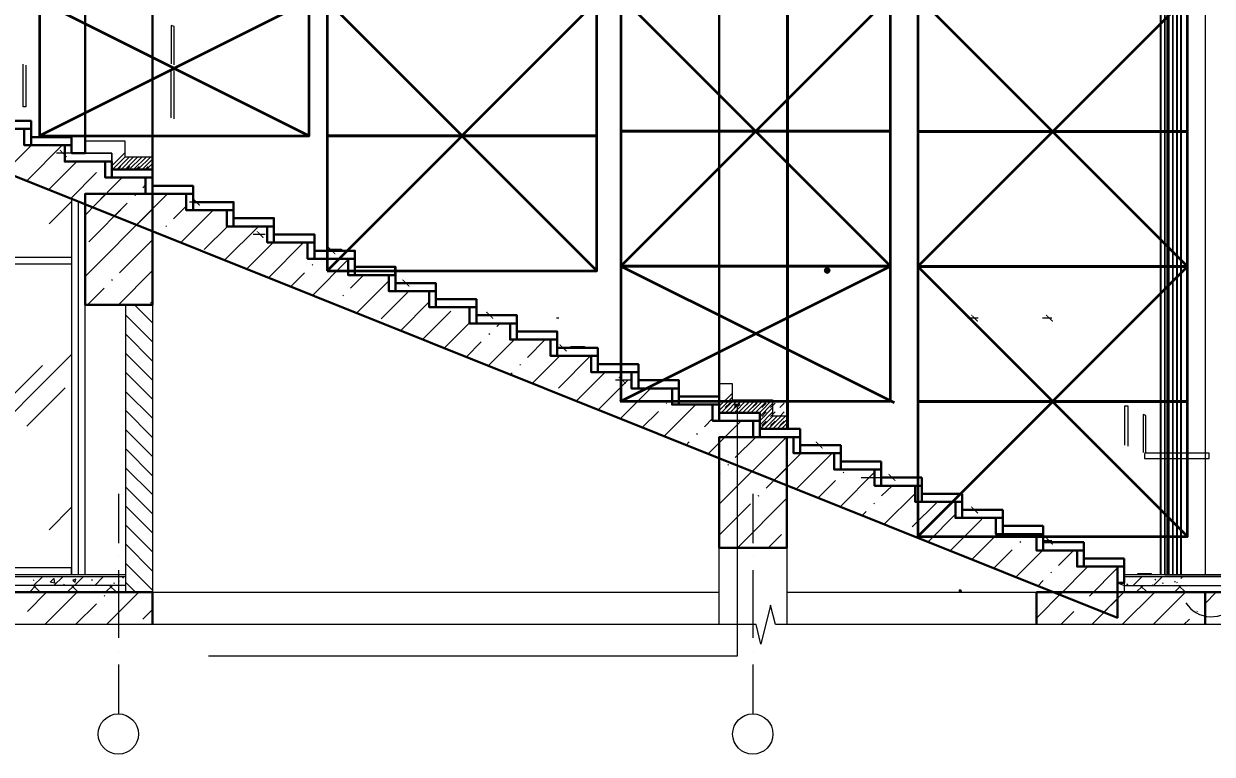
# Model space of a CAD drawing. Header units: millimetres. Extents: x -356862 to 418287, y 0 to 839748.
# Drawn here: x 321085 to 329893, y 791875 to 797285 of the extents above; entities that cross this region are included whole.
import ezdxf

# ---------------------------------------------------------------- set-up
doc = ezdxf.new("R2010")
doc.units = ezdxf.units.MM
doc.layers.add('PDF _Геометрия', color=7, linetype='Continuous', true_color=0xbababa)
doc.layers.add('PDF _Сплошная заливка', color=7, linetype='Continuous', true_color=0xf50000)
doc.styles.add('СПДС', font='isocpeur.ttf', dxfattribs={"width": 0.9})
doc.dimstyles.new('Размера А3', dxfattribs={"dimtxt": 200, "dimasz": 100, "dimexe": 70, "dimexo": 100, "dimgap": 20, "dimtad": 1, "dimdec": 0, "dimrnd": 10, "dimzin": 0, "dimdsep": 46, "dimtxsty": 'СПДС', "dimblk": 'ARROWHEAD_6', "dimcen": 1, "dimclrd": 256, "dimclre": 256, "dimclrt": 256, "dimazin": 0, "dimtfac": 1, "dimtdec": 0, "dimtmove": 2, "dimatfit": 3, "dimfxl": 1, "dimtolj": 1, "dimtzin": 0, "dimarcsym": 0})

# ---------------------------------------------------------------- blocks, each defined once
blk = doc.blocks.new('ARROWHEAD_6')
at = {"color": 0, "linetype": 'Continuous'}
for p, q in [((0, 0), (-1, 0)), ((-0.5, -0.5), (0.5, 0.5))]:
    blk.add_line(p, q, dxfattribs=at)
blk = doc.blocks.new('*D14015')
at = {"lineweight": -2, "transparency": 16777216}
for p, q in [((329939.7, 805488), (331914.4, 805488)), ((331844.4, 793288.6), (331844.4, 805388)), ((330189.5, 793188.6), (331914.4, 793188.6))]:
    blk.add_line(p, q, dxfattribs=at)
at = {"layer": 'Defpoints', "color": 0, "transparency": 16777216}
for p in [(329839.7, 805488), (331844.4, 805488), (330089.5, 793188.6)]:
    blk.add_point(p, dxfattribs=at)
at = {"lineweight": -2, "transparency": 16777216, "xscale": 100, "yscale": 100, "zscale": 100}
for p, rotation in [((331844.4, 805488), 90), ((331844.4, 793188.6), 270)]:
    blk.add_blockref('ARROWHEAD_6', p, dxfattribs=dict(at, rotation=rotation))
at = {"transparency": 16777216, "insert": (331724.4, 799338.3), "char_height": 200, "attachment_point": 5, "rotation": 90, "style": 'СПДС'}
blk.add_mtext('\\A1;12300', dxfattribs=at)

msp = doc.modelspace()

# ---------------------------------------------------------------- linework, layer by layer
at = {"color": 1, "lineweight": 35}
msp.add_line((323199.9028, 797454.0322), (321200.733, 796454.3279), dxfattribs=at)
at = {"color": 1}
msp.add_lwpolyline([(329558.0993, 805487.9861), (329558.0993, 793203.4094)], dxfattribs=at)
at = {"color": 1, "lineweight": 35}
for points in [[(321200.438, 796454.2159), (323200.438, 796454.2159), (323200.438, 797454.2159), (321200.438, 797454.2159)], [(323332.3795, 796455.1143), (325332.3795, 796455.1143), (325332.3795, 797455.1143), (323332.3795, 797455.1143)], [(325508.9661, 796490.3679), (327508.9661, 796490.3679), (327508.9661, 797490.3679), (325508.9661, 797490.3679)], [(327710.3288, 796486.6491), (329710.3288, 796486.6491), (329710.3288, 797486.6491), (327710.3288, 797486.6491)], [(325508.9661, 795490.3679), (327508.9661, 795490.3679), (327508.9661, 796490.3679), (325508.9661, 796490.3679)], [(327710.3288, 795486.6491), (329710.3288, 795486.6491), (329710.3288, 796486.6491), (327710.3288, 796486.6491)], [(323332.3795, 795455.1143), (325332.3795, 795455.1143), (325332.3795, 796455.1143), (323332.3795, 796455.1143)], [(325508.9661, 794490.3679), (327508.9661, 794490.3679), (327508.9661, 795490.3679), (325508.9661, 795490.3679)], [(327710.3288, 794486.6491), (329710.3288, 794486.6491), (329710.3288, 795486.6491), (327710.3288, 795486.6491)], [(327710.3288, 793486.6491), (329710.3288, 793486.6491), (329710.3288, 794486.6491), (327710.3288, 794486.6491)]]:
    msp.add_lwpolyline(points, close=True, dxfattribs=at)
for points in [[(321200.438, 797454.2159), (323199.7613, 796454.533)], [(323332.3795, 795455.1143), (325332.3795, 797455.1143)], [(323332.3795, 797455.1143), (325332.3795, 795455.1143)], [(325508.9661, 795490.3679), (327508.9661, 797490.3679)], [(325508.9661, 797490.3679), (327508.9661, 795490.3679)], [(327710.3288, 795486.6491), (329710.3288, 797486.6491)], [(327710.3288, 797486.6491), (329710.3288, 795486.6491)], [(325504.2258, 794486.9086), (327508.9661, 795490.3679)], [(325508.9661, 795490.3679), (327536.2373, 794480.8469)], [(327710.3288, 793486.6491), (329710.3288, 795486.6491)], [(327710.3288, 795486.6491), (329710.3288, 793486.6491)]]:
    msp.add_lwpolyline(points, dxfattribs=at)
at = {"layer": 'PDF _Геометрия', "color": 7, "lineweight": 18}
for points in [[(321539.1477, 796325.8893), (321738.1397, 796325.8893), (321738.1397, 796205.224), (322038.7445, 796205.224), (322038.7445, 804526.8974), (321539.1477, 804526.8974)], [(326238.7445, 794403.7119), (326539.3493, 794403.7119), (326539.3493, 794285.1635), (326740.4582, 794285.1635), (326740.4582, 804526.8974), (326238.7445, 804526.8974)], [(329839.6518, 793203.4094), (330341.3655, 793203.4094), (330341.3655, 804526.8974), (329839.6518, 804526.8974)]]:
    msp.add_lwpolyline(points, close=True, dxfattribs=at)
at = {"layer": 'PDF _Геометрия', "color": 7, "lineweight": 30}
for points in [[(322038.7445, 792835.0627), (322038.7445, 793074.2764), (316287.0308, 793074.2764), (316287.0308, 797905.1232), (316287.0308, 798144.3369), (316287.0308, 799204.9215), (316037.2324, 799204.9215), (316037.2324, 798144.3369), (315681.5872, 798144.3369)], [(318988.2405, 796967.3207), (329189.7526, 792885.8691), (329189.7526, 793264.8006), (328891.2647, 793264.8006), (328891.2647, 793383.349), (328590.6598, 793383.349), (328590.6598, 793504.0143), (328290.055, 793504.0143), (328290.055, 793624.6796), (327989.4501, 793624.6796), (327989.4501, 793745.3449), (327690.9622, 793745.3449), (327690.9622, 793863.8933), (327390.3574, 793863.8933), (327390.3574, 793984.5586), (327089.7526, 793984.5586), (327089.7526, 794105.224), (326789.1477, 794105.224), (326789.1477, 794223.7724), (326490.6598, 794223.7724), (326490.6598, 794344.4377), (326190.055, 794344.4377), (326190.055, 794465.103), (325889.4501, 794465.103), (325889.4501, 794583.6514), (325588.8453, 794583.6514), (325588.8453, 794704.3167), (325290.3574, 794704.3167), (325290.3574, 794824.982), (324989.7526, 794824.982), (324989.7526, 794945.6474), (324689.1477, 794945.6474), (324689.1477, 795064.1957), (324388.5429, 795064.1957), (324388.5429, 795184.8611), (324090.055, 795184.8611), (324090.055, 795305.5264), (323789.4501, 795305.5264), (323789.4501, 795424.0748), (323488.8453, 795424.0748), (323488.8453, 795544.7401), (323188.2405, 795544.7401), (323188.2405, 795665.4054), (322889.7526, 795665.4054), (322889.7526, 795783.9538), (322589.1477, 795783.9538), (322589.1477, 795904.6191), (322288.5429, 795904.6191), (322288.5429, 796025.2844), (321987.938, 796025.2844), (321987.938, 796145.9498), (321689.4501, 796145.9498), (321689.4501, 796264.4982), (321388.8453, 796264.4982), (321388.8453, 796385.1635), (321088.2405, 796385.1635), (321088.2405, 796505.8288), (320787.6356, 796505.8288)], [(337486.0227, 793074.2764), (328590.6598, 793074.2764), (328590.6598, 792835.0627)], [(329839.6518, 793074.2764), (329839.6518, 792835.0627)]]:
    msp.add_lwpolyline(points, dxfattribs=at)
at = {"layer": 'PDF _Геометрия', "color": 150, "lineweight": 30, "true_color": 0x0080ff}
msp.add_lwpolyline([(321439.6518, 796325.8893), (321439.6518, 796444.4377), (321139.0469, 796444.4377), (321139.0469, 796565.103), (320838.4421, 796565.103), (320838.4421, 796685.7683), (320537.8372, 796685.7683), (320537.8372, 796804.3167), (320239.3493, 796804.3167), (320239.3493, 796924.982), (319938.7445, 796924.982), (319938.7445, 797045.6474), (319638.1397, 797045.6474), (319638.1397, 797164.1957), (319337.5348, 797164.1957), (319337.5348, 797284.8611), (319039.0469, 797284.8611), (319039.0469, 797405.5264), (321539.1477, 797405.5264), (321539.1477, 796325.8893)], close=True, dxfattribs=at)
msp.add_lwpolyline([(326238.7445, 797405.5264), (326238.7445, 794524.3772), (325940.2566, 794524.3772), (325940.2566, 794645.0425), (325639.6518, 794645.0425), (325639.6518, 794763.5909), (325339.0469, 794763.5909), (325339.0469, 794884.2562), (325038.4421, 794884.2562), (325038.4421, 795004.9215), (324739.9542, 795004.9215), (324739.9542, 795125.5869), (324439.3493, 795125.5869), (324439.3493, 795244.1353), (324138.7445, 795244.1353), (324138.7445, 795364.8006), (323840.2566, 795364.8006), (323838.1397, 795485.4659), (323539.6518, 795485.4659), (323539.6518, 795604.0143), (323239.0469, 795604.0143), (323239.0469, 795724.6796), (322938.4421, 795724.6796), (322938.4421, 795845.3449), (322639.9542, 795845.3449), (322639.9542, 795963.8933), (322339.3493, 795963.8933), (322339.3493, 796084.5586), (322038.7445, 796084.5586), (322038.7445, 797405.5264)], dxfattribs=at)
at = {"layer": 'PDF _Геометрия', "color": 254, "lineweight": 5, "true_color": 0xdcdcdc}
for points in [[(322040.8614, 797405.5264), (322040.8614, 796084.5586)], [(326751.0429, 797405.5264), (326751.0429, 794285.1635)], [(329511.5268, 797405.5264), (329511.5268, 793203.4094)], [(329541.1638, 797405.5264), (329541.1638, 793203.4094)], [(329570.8009, 797405.5264), (329570.8009, 793203.4094)], [(329600.438, 797405.5264), (329600.438, 793203.4094)], [(329632.1921, 797405.5264), (329632.1921, 793203.4094)], [(329661.8292, 797405.5264), (329661.8292, 793203.4094)]]:
    msp.add_lwpolyline(points, close=True, dxfattribs=at)
for points in [[(326748.9259, 794285.1635), (326748.9259, 797405.5264)], [(329509.4098, 793203.4094), (329509.4098, 797405.5264)], [(329543.2808, 793203.4094), (329543.2808, 797405.5264)], [(329572.9179, 793203.4094), (329572.9179, 797405.5264)], [(329602.555, 793203.4094), (329602.555, 797405.5264)], [(329630.0751, 793203.4094), (329630.0751, 797405.5264)], [(329659.7122, 793203.4094), (329659.7122, 797405.5264)], [(321272.4138, 795803.0062), (321439.6518, 795968.1272)], [(320707.1921, 794105.224), (321439.6518, 794835.5667)], [(320942.1719, 794471.4538), (321223.7243, 794753.0062)], [(321107.2929, 794304.2159), (321390.9622, 794587.8853)], [(321272.4138, 793537.8853), (321439.6518, 793705.1232)]]:
    msp.add_lwpolyline(points, dxfattribs=at)
at = {"layer": 'PDF _Геометрия', "lineweight": 5}
for points in [[(322199.6316, 796980.0224), (322199.6316, 797263.6917), (322178.4622, 797272.1594), (322178.4622, 796988.4901)], [(321100.9421, 796977.9054), (321100.9421, 796670.9498), (321079.7727, 796670.9498), (321079.7727, 796986.3732)], [(322178.4622, 796588.3893), (322178.4622, 796946.1514)], [(322199.6316, 796579.9215), (322199.6316, 796937.6836)], [(323338.5429, 795604.0143), (323338.5429, 795614.599), (323440.1558, 795614.599), (323440.1558, 795604.0143)], [(325140.055, 794884.2562), (325140.055, 794894.8409), (325239.5509, 794894.8409), (325239.5509, 794884.2562)], [(329244.7929, 794164.4982), (329244.7929, 794454.5183), (329265.9622, 794454.5183), (329265.9622, 794156.0304)], [(329399.3292, 794105.224), (329399.3292, 794382.5425), (329380.2768, 794391.0103), (329380.2768, 794109.4578)], [(329390.8614, 794100.9901), (329390.8614, 794065.0022), (329869.2888, 794065.0022), (329869.2888, 794105.224), (329390.8614, 794105.224)], [(329340.055, 793203.4094), (329340.055, 793213.9941), (329439.5509, 793213.9941), (329439.5509, 793203.4094)]]:
    msp.add_lwpolyline(points, dxfattribs=at)
at = {"layer": 'PDF _Геометрия', "color": 7, "lineweight": 30}
for points in [[(321139.0469, 796565.103), (320838.4421, 796565.103), (320838.4421, 796505.8288), (321139.0469, 796505.8288)], [(321139.0469, 796385.1635), (321139.0469, 796505.8288), (321088.2405, 796505.8288), (321088.2405, 796385.1635)], [(321439.6518, 796444.4377), (321139.0469, 796444.4377), (321139.0469, 796385.1635), (321439.6518, 796385.1635)], [(321738.1397, 796145.9498), (321738.1397, 796264.4982), (321689.4501, 796264.4982), (321689.4501, 796145.9498)], [(322038.7445, 796205.224), (321738.1397, 796205.224), (321738.1397, 796145.9498), (322038.7445, 796145.9498)], [(322038.7445, 796025.2844), (322038.7445, 796145.9498), (321987.938, 796145.9498), (321987.938, 796025.2844)], [(322038.7445, 795203.9135), (322038.7445, 796025.2844), (321539.1477, 796025.2844), (321539.1477, 795203.9135)], [(322339.3493, 796084.5586), (322038.7445, 796084.5586), (322038.7445, 796025.2844), (322339.3493, 796025.2844)], [(322339.3493, 795904.6191), (322339.3493, 796025.2844), (322288.5429, 796025.2844), (322288.5429, 795904.6191)], [(322639.9542, 795963.8933), (322339.3493, 795963.8933), (322339.3493, 795904.6191), (322639.9542, 795904.6191)], [(322639.9542, 795783.9538), (322639.9542, 795904.6191), (322589.1477, 795904.6191), (322589.1477, 795783.9538)], [(322938.4421, 795845.3449), (322639.9542, 795845.3449), (322639.9542, 795783.9538), (322938.4421, 795783.9538)], [(322938.4421, 795665.4054), (322938.4421, 795783.9538), (322889.7526, 795783.9538), (322889.7526, 795665.4054)], [(323239.0469, 795724.6796), (322938.4421, 795724.6796), (322938.4421, 795665.4054), (323239.0469, 795665.4054)], [(323239.0469, 795544.7401), (323239.0469, 795665.4054), (323188.2405, 795665.4054), (323188.2405, 795544.7401)], [(323539.6518, 795604.0143), (323239.0469, 795604.0143), (323239.0469, 795544.7401), (323539.6518, 795544.7401)], [(323539.6518, 795424.0748), (323539.6518, 795544.7401), (323488.8453, 795544.7401), (323488.8453, 795424.0748)], [(323840.2566, 795485.4659), (323539.6518, 795485.4659), (323539.6518, 795424.0748), (323840.2566, 795424.0748)], [(323840.2566, 795305.5264), (323840.2566, 795424.0748), (323789.4501, 795424.0748), (323789.4501, 795305.5264)], [(324138.7445, 795364.8006), (323840.2566, 795364.8006), (323840.2566, 795305.5264), (324138.7445, 795305.5264)], [(324138.7445, 795184.8611), (324138.7445, 795305.5264), (324090.055, 795305.5264), (324090.055, 795184.8611)], [(324439.3493, 795244.1353), (324138.7445, 795244.1353), (324138.7445, 795184.8611), (324439.3493, 795184.8611)], [(324439.3493, 795064.1957), (324439.3493, 795184.8611), (324388.5429, 795184.8611), (324388.5429, 795064.1957)], [(324739.9542, 795125.5869), (324439.3493, 795125.5869), (324439.3493, 795064.1957), (324739.9542, 795064.1957)], [(324739.9542, 794945.6474), (324739.9542, 795064.1957), (324689.1477, 795064.1957), (324689.1477, 794945.6474)], [(325038.4421, 795004.9215), (324739.9542, 795004.9215), (324739.9542, 794945.6474), (325038.4421, 794945.6474)], [(325038.4421, 794824.982), (325038.4421, 794945.6474), (324989.7526, 794945.6474), (324989.7526, 794824.982)], [(325339.0469, 794884.2562), (325038.4421, 794884.2562), (325038.4421, 794824.982), (325339.0469, 794824.982)], [(325339.0469, 794704.3167), (325339.0469, 794824.982), (325290.3574, 794824.982), (325290.3574, 794704.3167)], [(325639.6518, 794763.5909), (325339.0469, 794763.5909), (325339.0469, 794704.3167), (325639.6518, 794704.3167)], [(325639.6518, 794583.6514), (325639.6518, 794704.3167), (325588.8453, 794704.3167), (325588.8453, 794583.6514)], [(325940.2566, 794645.0425), (325639.6518, 794645.0425), (325639.6518, 794583.6514), (325940.2566, 794583.6514)], [(325940.2566, 794465.103), (325940.2566, 794583.6514), (325889.4501, 794583.6514), (325889.4501, 794465.103)], [(326238.7445, 794524.3772), (325940.2566, 794524.3772), (325940.2566, 794465.103), (326238.7445, 794465.103)], [(326238.7445, 794344.4377), (326238.7445, 794465.103), (326190.055, 794465.103), (326190.055, 794344.4377)], [(326539.3493, 794403.7119), (326238.7445, 794403.7119), (326238.7445, 794344.4377), (326539.3493, 794344.4377)], [(326539.3493, 794223.7724), (326539.3493, 794344.4377), (326490.6598, 794344.4377), (326490.6598, 794223.7724)], [(326839.9542, 794285.1635), (326539.3493, 794285.1635), (326539.3493, 794223.7724), (326839.9542, 794223.7724)], [(326740.4582, 793404.5183), (326740.4582, 794223.7724), (326238.7445, 794223.7724), (326238.7445, 793404.5183)], [(326839.9542, 794105.224), (326839.9542, 794223.7724), (326789.1477, 794223.7724), (326789.1477, 794105.224)], [(327140.559, 794164.4982), (326839.9542, 794164.4982), (326839.9542, 794105.224), (327140.559, 794105.224)], [(327140.559, 793984.5586), (327140.559, 794105.224), (327089.7526, 794105.224), (327089.7526, 793984.5586)], [(327439.0469, 794043.8328), (327140.559, 794043.8328), (327140.559, 793984.5586), (327439.0469, 793984.5586)], [(327439.0469, 793863.8933), (327439.0469, 793984.5586), (327390.3574, 793984.5586), (327390.3574, 793863.8933)], [(327739.6518, 793925.2844), (327439.0469, 793925.2844), (327439.0469, 793863.8933), (327739.6518, 793863.8933)], [(327739.6518, 793745.3449), (327739.6518, 793863.8933), (327690.9622, 793863.8933), (327690.9622, 793745.3449)], [(328040.2566, 793804.6191), (327739.6518, 793804.6191), (327739.6518, 793745.3449), (328040.2566, 793745.3449)], [(328040.2566, 793624.6796), (328040.2566, 793745.3449), (327989.4501, 793745.3449), (327989.4501, 793624.6796)], [(328340.8614, 793683.9538), (328040.2566, 793683.9538), (328040.2566, 793624.6796), (328340.8614, 793624.6796)], [(328340.8614, 793504.0143), (328340.8614, 793624.6796), (328290.055, 793624.6796), (328290.055, 793504.0143)], [(328639.3493, 793565.4054), (328340.8614, 793565.4054), (328340.8614, 793504.0143), (328639.3493, 793504.0143)], [(328639.3493, 793383.349), (328639.3493, 793504.0143), (328590.6598, 793504.0143), (328590.6598, 793383.349)], [(328939.9542, 793444.7401), (328639.3493, 793444.7401), (328639.3493, 793383.349), (328939.9542, 793383.349)], [(328939.9542, 793264.8006), (328939.9542, 793383.349), (328891.2647, 793383.349), (328891.2647, 793264.8006)], [(329240.559, 793324.0748), (328939.9542, 793324.0748), (328939.9542, 793264.8006), (329240.559, 793264.8006)], [(329240.559, 793144.1353), (329240.559, 793264.8006), (329189.7526, 793264.8006), (329189.7526, 793144.1353)]]:
    msp.add_lwpolyline(points, close=True, dxfattribs=at)
at = {"layer": 'PDF _Геометрия', "color": 8, "lineweight": 9, "true_color": 0x808080}
for points in [[(320942.1719, 796186.1715), (321141.1638, 796385.1635)], [(321111.5268, 796126.8974), (321369.7929, 796385.1635)], [(321268.18, 796054.9215), (321477.7566, 796264.4982)], [(321431.184, 795989.2965), (321623.8251, 796184.0546)], [(321594.188, 795923.6715), (321814.3493, 796145.9498)], [(321539.1477, 795868.6312), (321693.684, 796025.2844)], [(321920.1961, 795794.5385), (322150.9421, 796025.2844)], [(321966.7687, 796069.7401), (321987.938, 796090.9094)], [(321566.6679, 795669.6393), (321852.4542, 795955.4256), (321757.1921, 795860.1635)], [(321539.1477, 795413.4901), (322038.7445, 795913.0869)], [(322195.3977, 795841.1111), (322288.5429, 795934.2562)], [(322246.2042, 795663.2885), (322487.5348, 795904.6191)], [(322138.2405, 795783.9538), (322142.4743, 795788.1877)], [(322421.9098, 795612.482), (322595.4985, 795783.9538)], [(322572.2122, 795534.1554), (322824.1276, 795783.9538)], [(321795.2969, 795441.0103), (322038.7445, 795684.4578)], [(322735.2163, 795468.5304), (322932.0913, 795665.4054)], [(322898.2203, 795402.9054), (323158.6034, 795665.4054)], [(323222.1114, 795498.1675), (323226.3453, 795502.4014)], [(323224.2284, 795271.6554), (323488.8453, 795538.3893)], [(321786.8292, 795203.9135), (322038.7445, 795457.9457)], [(323061.2243, 795337.2804), (323164.9542, 795441.0103)], [(323505.7808, 795326.6957), (323603.1598, 795424.0748)], [(321558.2001, 795203.9135), (321680.9824, 795326.6957)], [(321738.1397, 795383.853), (321742.3735, 795390.2038)], [(323550.2364, 795142.5224), (323789.4501, 795381.7361)], [(323448.6235, 795269.5385), (323454.9743, 795275.8893)], [(323734.4098, 795100.1836), (323939.7526, 795305.5264)], [(322038.7445, 795070.5465), (321905.3776, 795203.9135)], [(322023.9259, 795214.4982), (322038.7445, 795229.3167)], [(323387.2324, 795208.1474), (323391.4663, 795214.4982)], [(323876.2445, 795011.2724), (324090.055, 795225.0828)], [(324039.2485, 794945.6474), (324248.8251, 795157.3409)], [(322038.7445, 794928.7119), (321839.7526, 795129.8207)], [(324200.1356, 794882.1393), (324388.5429, 795070.5465)], [(324589.6518, 795043.0264), (324612.938, 795064.1957)], [(322038.7445, 794786.8772), (321839.7526, 794987.9861)], [(324532.4945, 794985.8691), (324538.8453, 794990.103)], [(324363.1397, 794816.5143), (324475.3372, 794928.7119)], [(324526.1437, 794750.8893), (324720.9018, 794945.6474)], [(324818.2808, 794814.3974), (324949.5308, 794945.6474)], [(322038.7445, 794645.0425), (321839.7526, 794846.1514)], [(324852.1518, 794619.6393), (325057.4945, 794824.982)], [(325046.9098, 794585.7683), (325286.1235, 794824.982)], [(322038.7445, 794505.3248), (321839.7526, 794704.3167)], [(324761.1235, 794757.2401), (324765.3574, 794761.474)], [(325178.1598, 794490.5062), (325394.0872, 794704.3167)], [(324689.1477, 794685.2643), (324703.9663, 794700.0828)], [(325341.1638, 794424.8812), (325559.2082, 794642.9256)], [(322038.7445, 794363.4901), (321839.7526, 794562.482)], [(325504.1679, 794359.2562), (325728.563, 794583.6514)], [(325830.1759, 794230.1232), (326065.1558, 794465.103)], [(325844.9945, 794471.4538), (325849.2284, 794475.6877)], [(322038.7445, 794221.6554), (321839.7526, 794422.7643)], [(325667.1719, 794295.7482), (325787.8372, 794414.2965)], [(326130.7808, 794299.982), (326190.055, 794361.3732)], [(322038.7445, 794079.8207), (321839.7526, 794280.9296)], [(326156.184, 794098.8732), (326401.7485, 794344.4377)], [(325993.18, 794164.4982), (326016.4663, 794187.7844)], [(326073.6235, 794242.8248), (326077.8574, 794249.1756)], [(326238.7445, 794181.4336), (326281.0832, 794223.7724)], [(326238.7445, 793726.2925), (326738.3413, 794223.7724), (326482.1921, 793969.7401)], [(322038.7445, 793937.9861), (321839.7526, 794139.0949)], [(326645.1961, 793904.1151), (326846.305, 794105.224)], [(326808.2001, 793838.4901), (327074.934, 794105.224)], [(322038.7445, 793798.2683), (321839.7526, 793997.2603)], [(326302.2526, 794016.3127), (326306.4864, 794020.5465)], [(326585.9219, 793844.8409), (326740.4582, 793997.2603)], [(326238.7445, 793954.9215), (326245.0953, 793959.1554)], [(327134.2082, 793707.2401), (327390.3574, 793963.3893)], [(327157.4945, 793959.1554), (327161.7284, 793963.3893)], [(322038.7445, 793656.4336), (321839.7526, 793855.4256)], [(326971.2042, 793772.8651), (327100.3372, 793901.9982)], [(327441.1638, 793787.6836), (327519.4905, 793863.8933)], [(326374.2284, 793404.5183), (326740.4582, 793770.7482)], [(326528.7647, 793787.6836), (326535.1155, 793791.9175)], [(327384.0066, 793730.5264), (327390.3574, 793734.7603)], [(327460.2163, 793578.107), (327690.9622, 793806.7361)], [(327669.7929, 793559.0546), (327856.0832, 793745.3449)], [(322038.7445, 793514.599), (321839.7526, 793713.5909)], [(326238.7445, 793497.6635), (326471.6074, 793730.5264)], [(327297.2122, 793643.732), (327328.9663, 793673.3691)], [(327786.2243, 793446.857), (327989.4501, 793652.1998)], [(322038.7445, 793372.7643), (321839.7526, 793573.8732)], [(327949.2284, 793381.232), (328184.2082, 793616.2119)], [(326602.8574, 793404.5183), (326700.2364, 793501.8974)], [(328112.2324, 793317.724), (328298.5227, 793504.0143)], [(328525.0348, 793501.8974), (328527.1518, 793504.0143)], [(322038.7445, 793230.9296), (321839.7526, 793432.0385)], [(328275.2364, 793252.099), (328410.7203, 793387.5828)], [(328438.2405, 793186.474), (328635.1155, 793383.349)], [(328467.8776, 793444.7401), (328474.2284, 793451.0909)], [(328753.6638, 793273.2683), (328863.7445, 793383.349)], [(322038.7445, 793089.0949), (321839.7526, 793290.2038)], [(328696.5066, 793218.228), (328700.7405, 793222.4619)], [(328764.2485, 793055.224), (328971.7082, 793264.8006)], [(329189.7526, 793254.2159), (328982.2929, 793046.7562), (329009.813, 793074.2764)], [(321126.3453, 793074.2764), (321175.0348, 793125.0828)], [(321155.9824, 793163.1877), (321162.3332, 793167.4215)], [(321206.7888, 793074.2764), (321155.9824, 793125.0828)], [(321158.0993, 793125.0828), (321223.7243, 793188.5909)], [(321308.4018, 793125.0828), (321374.0268, 793188.5909)], [(321380.3776, 793133.5506), (321386.7284, 793129.3167)], [(321407.8977, 793074.2764), (321458.7042, 793125.0828)], [(321488.3413, 793074.2764), (321439.6518, 793125.0828)], [(321460.8211, 793125.0828), (321524.3292, 793188.5909)], [(321587.8372, 793169.5385), (321594.188, 793165.3046)], [(321611.1235, 793125.0828), (321674.6316, 793188.5909)], [(321691.5671, 793074.2764), (321742.3735, 793125.0828)], [(321772.0106, 793074.2764), (321721.2042, 793125.0828)], [(321752.9582, 793142.0183), (321759.309, 793144.1353)], [(321761.4259, 793125.0828), (321763.5429, 793125.0828)], [(321788.9461, 793150.4861), (321793.18, 793156.8369)], [(321818.5832, 793180.1232), (321827.0509, 793188.5909)], [(321913.8453, 793074.2764), (321839.7526, 793148.3691)], [(328601.2445, 793120.849), (328639.3493, 793161.0707)], [(329257.4945, 793137.7844), (329263.8453, 793133.5506)], [(329259.6114, 793135.6675), (329265.9622, 793131.4336)], [(329306.184, 793125.0828), (329371.809, 793188.5909)], [(329329.4703, 793074.2764), (329380.2768, 793125.0828)], [(329409.9138, 793074.2764), (329359.1074, 793125.0828)], [(329448.0187, 793129.3167), (329452.2526, 793125.0828)], [(329454.3695, 792835.0627), (329693.5832, 793074.2764), (329642.7768, 793125.0828)], [(329456.4864, 793125.0828), (329522.1114, 793188.5909)], [(329467.0711, 793171.6554), (329473.4219, 793167.4215)], [(329505.1759, 793125.0828), (329507.2929, 793127.1998)], [(329524.2284, 793142.0183), (329530.5792, 793144.1353)], [(329613.1397, 793154.7199), (329619.4905, 793154.7199)], [(329613.1397, 793074.2764), (329661.8292, 793125.0828)], [(329630.0751, 793146.2522), (329634.309, 793150.4861)], [(329659.7122, 793175.8893), (329672.4138, 793188.5909)], [(321111.5268, 792932.4417), (321253.3614, 793074.2764)], [(321240.6598, 792835.0627), (321481.9905, 793074.2764)], [(321680.9824, 793046.7562), (321685.2163, 793050.9901)], [(321697.9179, 792835.0627), (321937.1316, 793074.2764)], [(328590.6598, 792881.6353), (328781.184, 793074.2764)], [(328999.2284, 792835.0627), (329238.4421, 793074.2764)], [(329225.7405, 792835.0627), (329467.0711, 793074.2764)], [(329837.5348, 792989.599), (329922.2122, 793074.2764), (329839.6518, 792991.7159)], [(321469.2888, 792835.0627), (321623.8251, 792989.599)], [(321966.7687, 792875.2844), (322038.7445, 792947.2603)], [(328925.1356, 792989.599), (328929.3695, 792993.8328), (328927.2526, 792991.7159)], [(329090.2566, 792926.0909), (329189.7526, 793025.5869)], [(328770.5993, 792835.0627), (328867.9784, 792932.4417)], [(329682.9985, 792835.0627), (329723.2203, 792875.2844)], [(329780.3776, 792932.4417), (329784.6114, 792936.6756)]]:
    msp.add_lwpolyline(points, dxfattribs=at)
at = {"layer": 'PDF _Геометрия', "color": 84, "lineweight": 20, "true_color": 0x269900}
for points in [[(322038.7445, 796205.224), (321738.1397, 796205.224), (321738.1397, 796325.8893), (321539.1477, 796325.8893), (321539.1477, 796419.0344), (321833.4018, 796419.0344), (321833.4018, 796300.4861), (322038.7445, 796300.4861)], [(326740.4582, 794285.1635), (326539.3493, 794285.1635), (326539.3493, 794403.7119), (326238.7445, 794403.7119), (326238.7445, 794619.6393), (326334.0066, 794619.6393), (326334.0066, 794498.974), (326634.6114, 794498.974), (326634.6114, 794380.4256), (326740.4582, 794380.4256)]]:
    msp.add_lwpolyline(points, close=True, dxfattribs=at)
at = {"layer": 'PDF _Геометрия', "color": 7, "lineweight": 18}
for points in [[(321439.6518, 796325.8893), (321327.4542, 796325.8893)], [(322330.8816, 795963.8933), (322313.9461, 795963.8933)], [(322874.934, 795724.6796), (322786.0227, 795724.6796)], [(323418.9864, 795604.0143), (323317.3735, 795604.0143)], [(323963.0388, 795364.8006), (323867.7768, 795364.8006)], [(324538.8453, 795125.5869), (324589.6518, 795125.5869)], [(325051.1437, 795104.4175), (325032.0913, 795104.4175)], [(328158.805, 795104.4175), (328080.4784, 795104.4175)], [(328702.8574, 795104.4175), (328635.1155, 795104.4175)], [(325140.055, 794884.2562), (325131.5872, 794884.2562)], [(325595.1961, 794645.0425), (325470.2969, 794645.0425)], [(325940.2566, 794524.3772), (326022.8171, 794524.3772)], [(326839.9542, 794164.4982), (326928.8655, 794164.4982)], [(327290.8614, 793925.2844), (327468.684, 793925.2844)], [(328158.805, 793683.9538), (328080.4784, 793683.9538)], [(328702.8574, 793455.3248), (328635.1155, 793455.3248)], [(329541.1638, 793203.4094), (330093.684, 793203.4094)]]:
    msp.add_lwpolyline(points, dxfattribs=at)
at = {"layer": 'PDF _Геометрия', "color": 84, "lineweight": 20, "true_color": 0x269900}
for points in [[(321738.1397, 796232.7441), (321833.4018, 796328.0062)], [(321742.3735, 796205.224), (321837.6356, 796300.4861)], [(321774.1276, 796205.224), (321869.3897, 796300.4861)], [(321805.8816, 796205.224), (321899.0268, 796300.4861)], [(321835.5187, 796205.224), (321930.7808, 796300.4861)], [(321867.2727, 796205.224), (321962.5348, 796300.4861)], [(321899.0268, 796205.224), (321994.2888, 796300.4861)], [(321930.7808, 796205.224), (322026.0429, 796300.4861)], [(321962.5348, 796205.224), (322038.7445, 796281.4336)], [(321994.2888, 796205.224), (322038.7445, 796249.6796)], [(322026.0429, 796205.224), (322038.7445, 796217.9256)], [(326238.7445, 794452.4014), (326334.0066, 794547.6635)], [(326238.7445, 794420.6474), (326334.0066, 794515.9094)], [(326253.563, 794403.7119), (326348.8251, 794498.974)], [(326285.3171, 794403.7119), (326380.5792, 794498.974)], [(326317.0711, 794403.7119), (326412.3332, 794498.974)], [(326348.8251, 794403.7119), (326444.0872, 794498.974)], [(326380.5792, 794403.7119), (326475.8413, 794498.974)], [(326412.3332, 794403.7119), (326507.5953, 794498.974)], [(326444.0872, 794403.7119), (326537.2324, 794498.974)], [(326473.7243, 794403.7119), (326568.9864, 794498.974)], [(326505.4784, 794403.7119), (326600.7405, 794498.974)], [(326537.2324, 794403.7119), (326632.4945, 794498.974)], [(326539.3493, 794376.1917), (326634.6114, 794471.4538)], [(326539.3493, 794344.4377), (326634.6114, 794439.6998)], [(326539.3493, 794312.6836), (326634.6114, 794407.9457)], [(326543.5832, 794285.1635), (326638.8453, 794380.4256)], [(326575.3372, 794285.1635), (326670.5993, 794380.4256)], [(326604.9743, 794285.1635), (326700.2364, 794380.4256)], [(326636.7284, 794285.1635), (326731.9905, 794380.4256)], [(326668.4824, 794285.1635), (326740.4582, 794355.0224)], [(326700.2364, 794285.1635), (326740.4582, 794323.2683)], [(326731.9905, 794285.1635), (326740.4582, 794293.6312)]]:
    msp.add_lwpolyline(points, dxfattribs=at)
at = {"layer": 'PDF _Геометрия', "color": 252, "lineweight": 5, "true_color": 0x989898}
for points in [[(321439.6518, 795987.1796), (321439.6518, 795529.9215), (321439.6518, 793203.4094), (321439.6518, 793254.2159), (320603.4622, 793254.2159), (320603.4622, 793203.4094), (320603.4622, 795529.9215), (320603.4622, 796230.6272)], [(321488.3413, 795966.0103), (321488.3413, 795529.9215), (321488.3413, 793203.4094)]]:
    msp.add_lwpolyline(points, dxfattribs=at)
at = {"layer": 'PDF _Геометрия', "lineweight": 18}
for points in [[(321780.4784, 796205.224), (321803.7647, 796228.5103)], [(321848.2203, 796205.224), (321871.5066, 796228.5103)], [(321915.9622, 796205.224), (321939.2485, 796228.5103)], [(321983.7042, 796205.224), (322006.9905, 796228.5103)], [(326283.2001, 794443.9336), (326317.0711, 794475.6877)], [(326350.9421, 794443.9336), (326384.813, 794475.6877)], [(326418.684, 794443.9336), (326452.555, 794475.6877)], [(326486.4259, 794443.9336), (326520.2969, 794475.6877)], [(326554.1679, 794443.9336), (326588.0388, 794475.6877)], [(326619.7929, 794443.9336), (326653.6638, 794475.6877)], [(326687.5348, 794443.9336), (326721.4058, 794475.6877)], [(326245.0953, 794403.7119), (326249.3292, 794410.0627)], [(326312.8372, 794403.7119), (326317.0711, 794410.0627)], [(326380.5792, 794403.7119), (326384.813, 794410.0627)], [(326448.3211, 794403.7119), (326452.555, 794410.0627)], [(326513.9461, 794403.7119), (326520.2969, 794410.0627)], [(326554.1679, 794376.1917), (326588.0388, 794410.0627)], [(326619.7929, 794376.1917), (326653.6638, 794410.0627)], [(326687.5348, 794376.1917), (326721.4058, 794410.0627)], [(326554.1679, 794308.4498), (326588.0388, 794342.3207)], [(326619.7929, 794308.4498), (326653.6638, 794342.3207)], [(326687.5348, 794308.4498), (326721.4058, 794342.3207)]]:
    msp.add_lwpolyline(points, dxfattribs=at)
at = {"layer": 'PDF _Геометрия', "color": 7, "lineweight": 9}
for points in [[(322038.7445, 796281.4336), (322038.7445, 796205.224)], [(321539.1477, 793203.4094), (321539.1477, 795203.9135)], [(321839.7526, 795203.9135), (321839.7526, 793074.2764)], [(322038.7445, 795203.9135), (322038.7445, 793074.2764), (326238.7445, 793074.2764)], [(326740.4582, 794391.0103), (326740.4582, 794285.1635)], [(321788.9461, 793438.3893), (321788.9461, 793804.6191)], [(326490.6598, 793438.3893), (326490.6598, 793804.6191)], [(326238.7445, 792835.0627), (326238.7445, 793404.5183)], [(326740.4582, 793404.5183), (326740.4582, 792835.0627)], [(321788.9461, 793338.8933), (321788.9461, 793338.8933)], [(326490.6598, 793338.8933), (326490.6598, 793338.8933)], [(321788.9461, 792737.6836), (321788.9461, 793237.2804)], [(326490.6598, 792737.6836), (326490.6598, 793237.2804)], [(326740.4582, 793074.2764), (328590.6598, 793074.2764)], [(321788.9461, 792638.1877), (321788.9461, 792638.1877)], [(326490.6598, 792638.1877), (326490.6598, 792638.1877)], [(321788.9461, 792172.4619), (321788.9461, 792538.6917)], [(326490.6598, 792172.4619), (326490.6598, 792538.6917)]]:
    msp.add_lwpolyline(points, dxfattribs=at)
at = {"layer": 'PDF _Геометрия', "color": 8, "lineweight": 9, "true_color": 0x808080}
for points in [[(321913.8453, 796016.8167), (321909.6114, 796012.5828)], [(326509.7122, 794223.7724), (326357.2929, 794073.4699)], [(321280.8816, 793148.3691), (321308.4018, 793175.8893), (321312.6356, 793142.0183)], [(321471.4058, 793171.6554), (321448.1195, 793163.1877), (321465.055, 793150.4861)]]:
    msp.add_lwpolyline(points, close=True, dxfattribs=at)
at = {"layer": 'PDF _Геометрия', "color": 252, "lineweight": 5, "true_color": 0x989898}
msp.add_lwpolyline([(320603.4622, 795504.5183), (320603.4622, 795555.3248), (321439.6518, 795555.3248), (321439.6518, 795504.5183)], close=True, dxfattribs=at)
at = {"layer": 'PDF _Геометрия', "color": 251, "lineweight": 20, "true_color": 0x545454}
msp.add_lwpolyline([(326372.1114, 794446.0506), (326372.1114, 794420.6474), (326372.1114, 792600.0828), (326278.9663, 792600.0828), (322453.6638, 792600.0828)], dxfattribs=at)
at = {"layer": 'PDF _Геометрия', "color": 1, "lineweight": 20}
msp.add_lwpolyline([(329696.7777, 792995.5493, 0.520540095), (330065.9306, 792983.4762, 0.520539918), (330164.2442, 793252.6545)], format="xyb", dxfattribs=at)
at = {"layer": 'PDF _Геометрия', "color": 7, "lineweight": 5}
for points in [[(321839.7526, 793203.4094), (316287.0308, 793203.4094)], [(321839.7526, 793188.5909), (316287.0308, 793188.5909)], [(321839.7526, 793125.0828), (316287.0308, 793125.0828)], [(329189.7526, 793144.1353), (329240.559, 793125.0828), (334192.0711, 793125.0828)], [(334192.0711, 793203.4094), (329240.559, 793203.4094), (329240.559, 793074.2764)], [(334192.0711, 793188.5909), (329240.559, 793188.5909)], [(337572.8171, 792835.0627), (337486.0227, 792835.0627), (326655.7808, 792835.0627), (326619.7929, 792979.0143), (326547.8171, 792688.9941), (326511.8292, 792835.0627), (315681.5872, 792835.0627), (315594.7929, 792835.0627)]]:
    msp.add_lwpolyline(points, dxfattribs=at)
at = {"layer": 'PDF _Геометрия', "color": 7, "lineweight": 20}
for centre in [(321785.8569, 792024.2678), (326487.7612, 792024.2678)]:
    msp.add_circle(centre, 149.2439, dxfattribs=at)
at = {"layer": 'PDF _Сплошная заливка', "color": 7, "transparency": 33554559}
for points in [[(321354.9743, 796353.4094), (321350.7405, 796347.0586), (321405.7808, 796302.603)], [(321350.7405, 796347.0586), (321405.7808, 796302.603), (321399.43, 796296.2522)], [(322341.4663, 795993.5304), (322337.2324, 795987.1796), (322392.2727, 795942.724)], [(322337.2324, 795987.1796), (322392.2727, 795942.724), (322385.9219, 795936.3732)], [(322813.5429, 795752.1998), (322809.309, 795747.9659), (322864.3493, 795703.5103)], [(322809.309, 795747.9659), (322864.3493, 795703.5103), (322857.9985, 795697.1594)], [(323344.8937, 795631.5344), (323340.6598, 795627.3006), (323395.7001, 795582.8449)], [(323340.6598, 795627.3006), (323395.7001, 795582.8449), (323391.4663, 795576.4941)], [(323895.2969, 795392.3207), (323888.9461, 795388.0869), (323943.9864, 795341.5143)], [(323888.9461, 795388.0869), (323943.9864, 795341.5143), (323939.7526, 795337.2804)], [(324517.6759, 795153.107), (324511.3251, 795146.7562), (324566.3655, 795102.3006)], [(324511.3251, 795146.7562), (324566.3655, 795102.3006), (324562.1316, 795098.0667)], [(328158.805, 795083.2482), (328103.7647, 795127.7038), (328107.9985, 795131.9377)], [(328152.4542, 795076.8974), (328158.805, 795083.2482), (328103.7647, 795127.7038)], [(328713.4421, 795083.2482), (328658.4018, 795127.7038), (328662.6356, 795131.9377)], [(328707.0913, 795076.8974), (328713.4421, 795083.2482), (328658.4018, 795127.7038)], [(325059.6114, 794911.7764), (325053.2606, 794907.5425), (325110.4179, 794863.0869)], [(325053.2606, 794907.5425), (325110.4179, 794863.0869), (325104.0671, 794856.7361)], [(325497.8171, 794672.5627), (325493.5832, 794666.2119), (325548.6235, 794621.7562)], [(325493.5832, 794666.2119), (325548.6235, 794621.7562), (325544.3897, 794617.5224)], [(326958.5026, 794192.0183), (326952.1518, 794187.7844), (327007.1921, 794141.2119)], [(326952.1518, 794187.7844), (327007.1921, 794141.2119), (327002.9582, 794136.978)], [(327496.2042, 793952.8046), (327491.9703, 793946.4538), (327547.0106, 793901.9982)], [(327491.9703, 793946.4538), (327547.0106, 793901.9982), (327540.6598, 793897.7643)], [(328107.9985, 793711.474), (328103.7647, 793707.2401), (328158.805, 793662.7844)], [(328103.7647, 793707.2401), (328158.805, 793662.7844), (328152.4542, 793656.4336)], [(328662.6356, 793482.8449), (328658.4018, 793476.4941), (328713.4421, 793432.0385)], [(328658.4018, 793476.4941), (328713.4421, 793432.0385), (328707.0913, 793425.6877)]]:
    msp.add_solid(points, dxfattribs=at)
at = {"layer": 'PDF _Сплошная заливка', "color": 251, "true_color": 0x545454, "transparency": 33554559}
for points in [[(327038.9461, 795457.9457), (327017.7768, 795470.6474), (327013.5429, 795457.9457)], [(327013.5429, 795457.9457), (327017.7768, 795445.2441), (327038.9461, 795457.9457)], [(327026.2445, 795479.1151), (327038.9461, 795457.9457), (327017.7768, 795470.6474)], [(327017.7768, 795445.2441), (327038.9461, 795457.9457), (327026.2445, 795436.7764)], [(327038.9461, 795483.349), (327026.2445, 795479.1151), (327038.9461, 795457.9457)], [(327038.9461, 795457.9457), (327026.2445, 795436.7764), (327038.9461, 795432.5425)], [(327038.9461, 795457.9457), (327051.6477, 795479.1151), (327038.9461, 795483.349)], [(327060.1155, 795470.6474), (327038.9461, 795457.9457), (327051.6477, 795479.1151)], [(327064.3493, 795457.9457), (327060.1155, 795470.6474), (327038.9461, 795457.9457)], [(327038.9461, 795432.5425), (327051.6477, 795436.7764), (327038.9461, 795457.9457)], [(327051.6477, 795436.7764), (327038.9461, 795457.9457), (327060.1155, 795445.2441)], [(327038.9461, 795457.9457), (327060.1155, 795445.2441), (327064.3493, 795457.9457)], [(326346.7082, 794471.4538), (326348.8251, 794458.7522), (326372.1114, 794471.4538)], [(326348.8251, 794458.7522), (326372.1114, 794471.4538), (326359.4098, 794450.2844)], [(326372.1114, 794471.4538), (326359.4098, 794450.2844), (326372.1114, 794446.0506)], [(326372.1114, 794446.0506), (326382.6961, 794450.2844), (326372.1114, 794471.4538)], [(326382.6961, 794450.2844), (326372.1114, 794471.4538), (326393.2808, 794458.7522)], [(326372.1114, 794471.4538), (326393.2808, 794458.7522), (326395.3977, 794471.4538)]]:
    msp.add_solid(points, dxfattribs=at)
at = {"layer": 'PDF _Сплошная заливка', "color": 1, "transparency": 33554559}
for points in [[(328025.438, 793084.8611), (328016.9703, 793095.4457), (328012.7364, 793086.978)], [(328012.7364, 793086.978), (328014.8534, 793078.5103), (328025.438, 793084.8611)], [(328014.8534, 793078.5103), (328025.438, 793084.8611), (328023.3211, 793074.2764)], [(328025.438, 793097.5627), (328025.438, 793084.8611), (328016.9703, 793095.4457)], [(328025.438, 793084.8611), (328023.3211, 793074.2764), (328033.9058, 793076.3933)], [(328033.9058, 793093.3288), (328025.438, 793097.5627), (328025.438, 793084.8611)], [(328038.1397, 793084.8611), (328025.438, 793084.8611), (328033.9058, 793093.3288)], [(328033.9058, 793076.3933), (328038.1397, 793084.8611), (328025.438, 793084.8611)]]:
    msp.add_solid(points, dxfattribs=at)

# ---------------------------------------------------------------- dimensions: what is measured, and where the dimension line sits
dim = msp.add_linear_dim(base=(331844.3897, 805487.9861), p1=(330089.4501, 793188.5909), p2=(329839.6518, 805487.9861), angle=90, dimstyle='Размера А3')
dim.commit()
dim.dimension.update_dxf_attribs({"geometry": '*D14015', "text_midpoint": (331724.3897, 799338.2885)})

doc.saveas('drawing.dxf')
